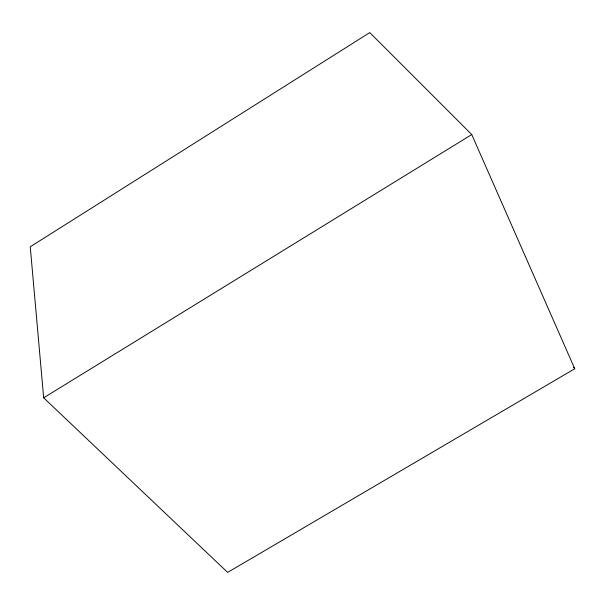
<?xml version="1.0" encoding="UTF-8"?>
<svg xmlns="http://www.w3.org/2000/svg" width="605" height="605" viewBox="0 0 605 605"><rect width="100%" height="100%" fill="white"/><g stroke="black" fill="none" stroke-linecap="round" stroke-linejoin="round"><path stroke-width="0.91" d="M43.666 397.81L471.756 134.56L574.75 368.755L227.639 572.406L43.666 397.81L30.25 246.787L369.761 32.594L471.756 134.56M573.555 367.296L574.75 368.755"/></g></svg>
